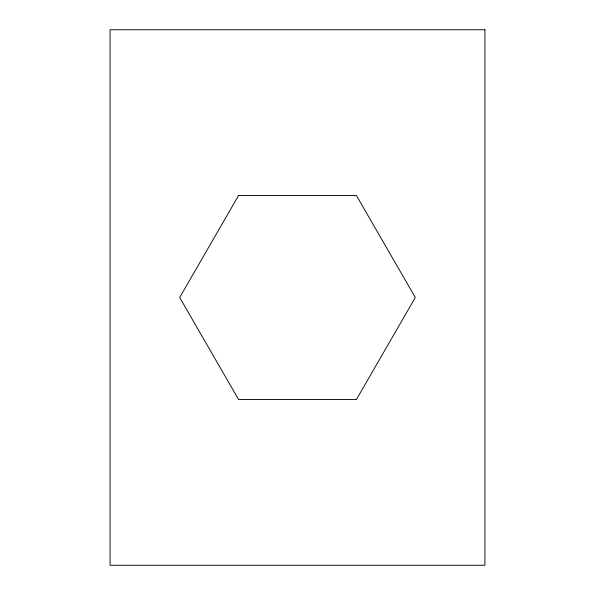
<?xml version="1.0" encoding="UTF-8"?>
<svg xmlns="http://www.w3.org/2000/svg" width="595" height="595" viewBox="0 0 595 595"><rect width="100%" height="100%" fill="white"/><g stroke="black" fill="none" stroke-linecap="round" stroke-linejoin="round"><path stroke-width="0.89" d="M238.595 195.472L179.69 297.5L238.595 399.528L356.405 399.528L415.31 297.5L356.405 195.472L238.595 195.472M484.925 29.75L110.075 29.75L110.075 565.25L484.925 565.25L484.925 29.75"/></g></svg>
